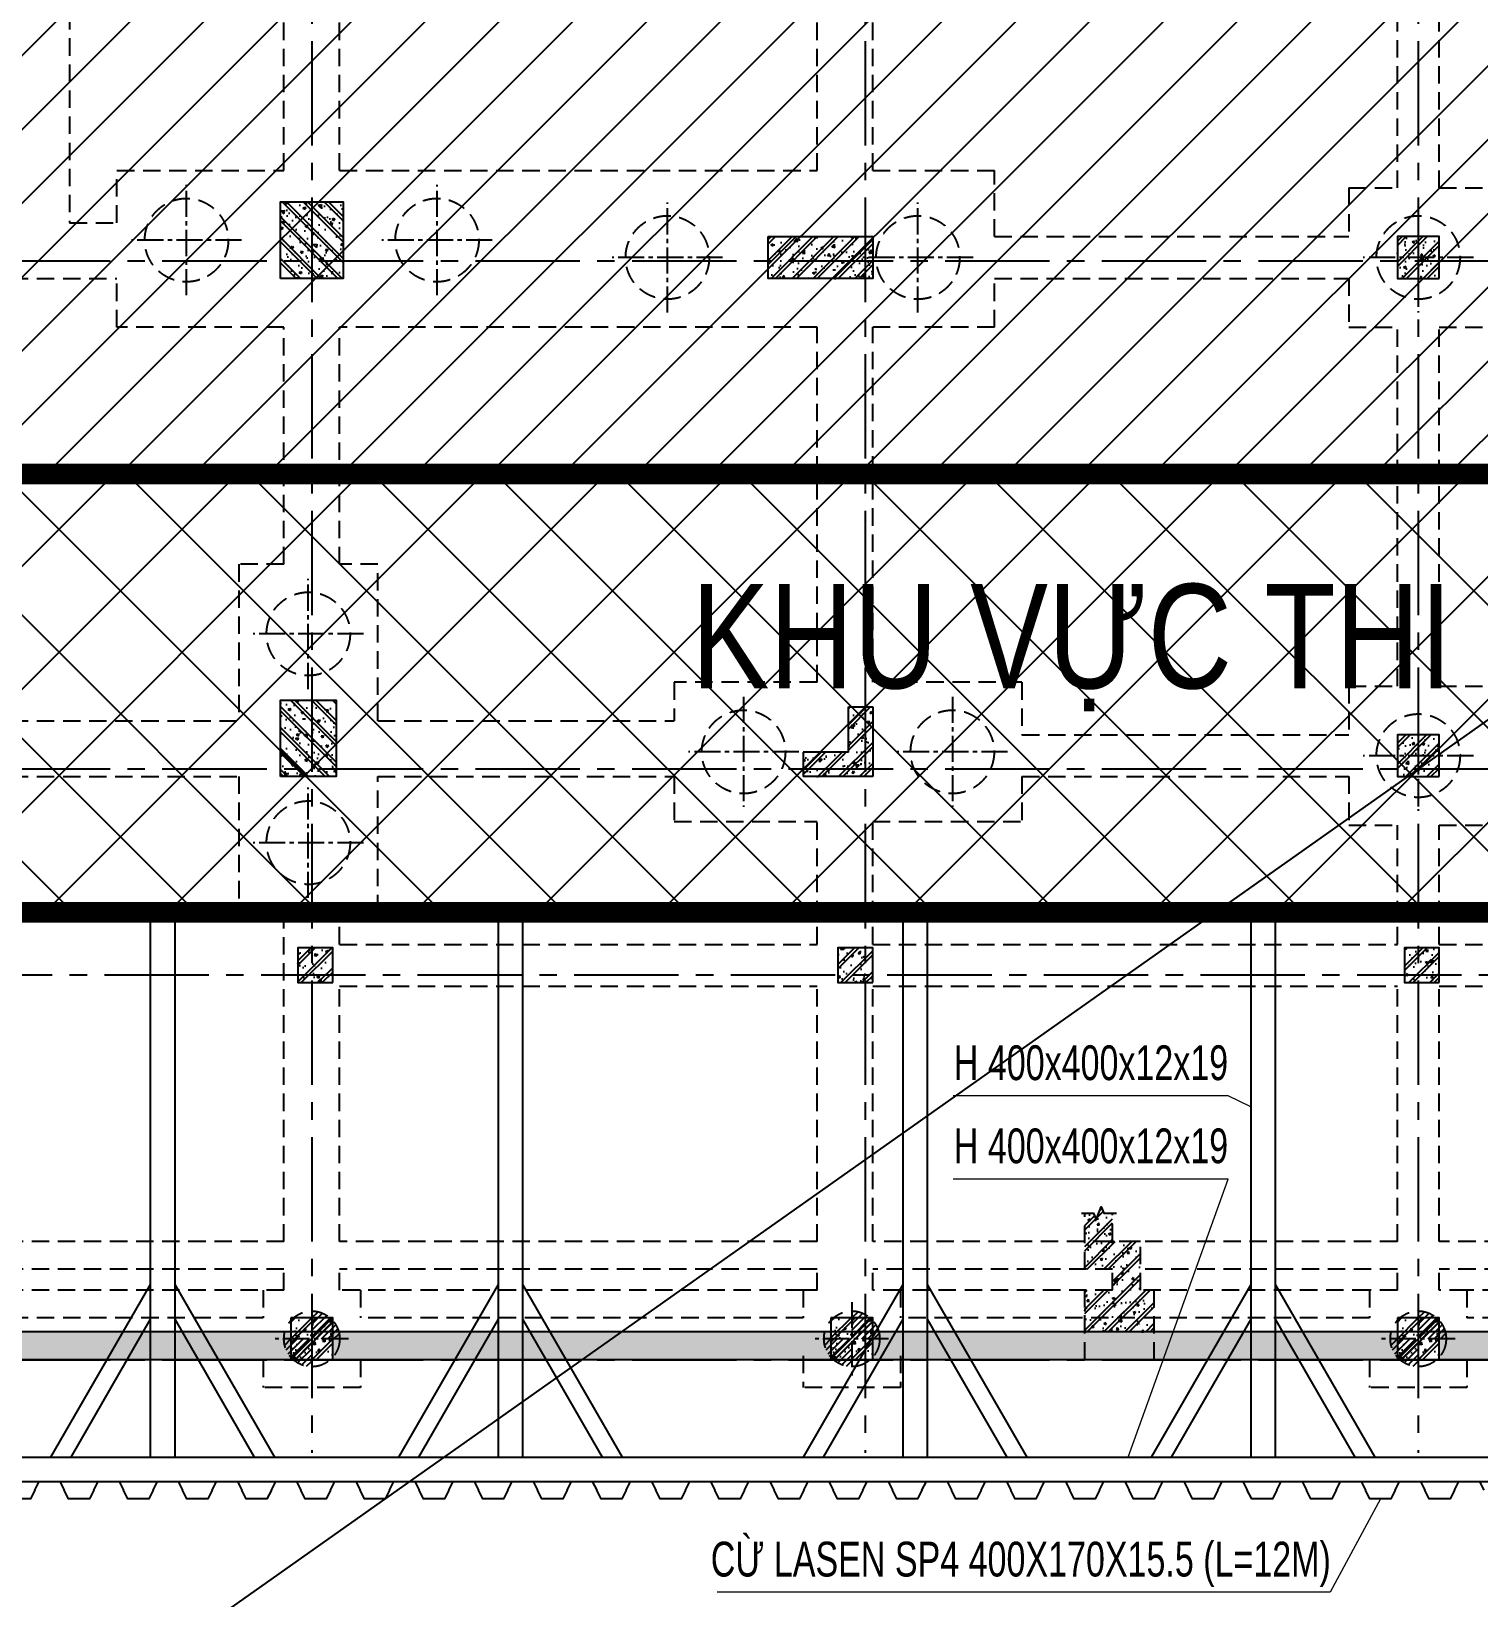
# Model space of a CAD drawing. Extents: x 71 to 3057337, y -14 to 345257.
# Drawn here: x 2949123 to 2969922, y 164077 to 186586 of the extents above; entities that cross this region are included whole.
import ezdxf
from ezdxf.enums import TextEntityAlignment as Align

# ---------------------------------------------------------------- set-up
doc = ezdxf.new("R2010")
doc.units = 0
doc.header["$LTSCALE"] = 1000
doc.header["$MEASUREMENT"] = 0
doc.linetypes.add('CENTER2', pattern=[1.125, 0.75, -0.125, 0.125, -0.125])
doc.linetypes.add('HIDDEN', pattern=[0.375, 0.25, -0.125])
for name, color, linetype in [('03BORDER', 3, 'CONTINUOUS'), ('CDC.01.AXIS', 160, 'CENTER2'), ('CDC.04.HIDDEN', 8, 'HIDDEN'), ('CDC.05.STEEL', 4, 'CONTINUOUS'), ('CDC.06.TEXT', 2, 'CONTINUOUS'), ('CDC.09.COLUMN', 4, 'CONTINUOUS'), ('CDC.10.HATCH', 9, 'CONTINUOUS'), ('CDC.14.STEELNUM', 2, 'CONTINUOUS'), ('CDC.16.BIGTEXT', 6, 'CONTINUOUS'), ('DIM', 1, 'CONTINUOUS')]:
    doc.layers.add(name, color=color, linetype=linetype)
doc.layers.add('KCS_CHI', color=1, linetype='CONTINUOUS', lineweight=15)
doc.layers.add('KCS_Plotter', color=11, linetype='CONTINUOUS', plot=False)
doc.styles.add('ARIAL', font='arial.ttf', dxfattribs={"width": 0.6})
pattern_1 = [(50, (-323337.27, 0), (358.63009, -31.376067), [37.5, -412.5]), (355, (-323337.27, 0), (-69.37567, 376.09607), [30, -330]), (100.4514, (-323307.4, -2.6), (289.25469, 344.71977), [31.870095, -350.571056]), (46.1842, (-323337.27, 100), (533.62052, -82.75951), [56.25, -618.75]), (96.6356, (-323292.8, 93.1), (467.33135, 487.05894), [47.80514, -525.8565]), (351.1842, (-323337.3, 100), (467.33097, 487.0593), [45, -495]), (21, (-323287.27, 75), (298.453526, -201.309445), [37.5, -412.5]), (326, (-323287.27, 75), (121.657666, 362.57502), [30, -330]), (71.4514, (-323262.4, 58.22), (420.111314, 161.26525), [31.870095, -350.571056]), (37.5, (-323337.27, 0), (6.079928, 166.446927), [0, -326, 0, -335, 0, -331.25]), (7.5, (-323337.27, 0), (131.534769, 197.205856), [0, -191, 0, -318.5, 0, -126.25]), (327.5, (-323448.77, 0), (266.911218, -11.277436), [0, -125, 0, -390, 0, -517.5]), (317.5, (-323498.77, 0), (291.593085, 50.05249), [0, -162.5, 0, -259, 0, -367.5]), (45, (-323337.27, 0), (-150.26019, 150.26019), []), (45, (-323337.27, 61.25), (-150.26019, 150.26019), [])]

# ---------------------------------------------------------------- blocks, each defined once
blk = doc.blocks.new('7.95M')
at = {"layer": 'CDC.10.HATCH'}
h = blk.add_hatch(dxfattribs=at)
h.set_pattern_fill('CHAU-01', color=256, scale=50, style=0, pattern_type=2)
h.set_pattern_definition([(310, (-323087.27, -183495.4), (358.63009, 31.376067), [37.5, -412.5]), (5, (-323087.27, -183495.4), (-69.37567, -376.09607), [30, -330]), (259.5486, (-323057.4, -183492.77), (289.25469, -344.71977), [31.870095, -350.571056]), (313.8158, (-323087.27, -183595.4), (533.62052, 82.75951), [56.25, -618.75]), (263.3644, (-323042.8, -183588.5), (467.33135, -487.05894), [47.80514, -525.8565]), (8.8158, (-323087.3, -183595.4), (467.33097, -487.0593), [45, -495]), (339, (-323037.27, -183570.4), (298.453526, 201.309445), [37.5, -412.5]), (34, (-323037.27, -183570.4), (121.657666, -362.57502), [30, -330]), (288.5486, (-323012.4, -183553.6), (420.111314, -161.26525), [31.870095, -350.571056]), (322.5, (-323087.27, -183495.39), (6.079928, -166.446927), [0, -326, 0, -335, 0, -331.25]), (352.5, (-323087.27, -183495.39), (131.534769, -197.205856), [0, -191, 0, -318.5, 0, -126.25]), (32.5, (-323198.77, -183495.39), (266.911218, 11.277436), [0, -125, 0, -390, 0, -517.5]), (42.5, (-323248.77, -183495.39), (291.593085, -50.05249), [0, -162.5, 0, -259, 0, -367.5]), (315, (-323087.27, -183495.39), (-150.26019, -150.26019), []), (315, (-323087.27, -183556.64), (-150.26019, -150.26019), [])])
h.paths.add_polyline_path([(1442342, -103598), (1441892, -103598), (1441892, -103348), (1442342, -103348)])
h.paths.add_polyline_path([(1442342, -103348), (1441892, -103348), (1441892, -102498), (1442342, -102498)])
h.paths.add_polyline_path([(1442792, -103348), (1442342, -103348), (1442342, -102498), (1442792, -102498)])
h.paths.add_polyline_path([(1442792, -103598), (1442342, -103598), (1442342, -103348), (1442792, -103348)])
h = blk.add_hatch(dxfattribs=at)
h.set_pattern_fill('CHAU-01', color=256, scale=50, style=0, pattern_type=2)
h.set_pattern_definition([(50, (-323387.27, 0), (358.63009, -31.376067), [37.5, -412.5]), (355, (-323387.27, 0), (-69.37567, 376.09607), [30, -330]), (100.4514, (-323357.4, -2.6), (289.25469, 344.71977), [31.870095, -350.571056]), (46.1842, (-323387.27, 100), (533.62052, -82.75951), [56.25, -618.75]), (96.6356, (-323342.8, 93.1), (467.33135, 487.05894), [47.80514, -525.8565]), (351.1842, (-323387.3, 100), (467.33097, 487.0593), [45, -495]), (21, (-323337.27, 75), (298.453526, -201.309445), [37.5, -412.5]), (326, (-323337.27, 75), (121.657666, 362.57502), [30, -330]), (71.4514, (-323312.4, 58.22), (420.111314, 161.26525), [31.870095, -350.571056]), (37.5, (-323387.27, 0), (6.079928, 166.446927), [0, -326, 0, -335, 0, -331.25]), (7.5, (-323387.27, 0), (131.534769, 197.205856), [0, -191, 0, -318.5, 0, -126.25]), (327.5, (-323498.77, 0), (266.911218, -11.277436), [0, -125, 0, -390, 0, -517.5]), (317.5, (-323548.77, 0), (291.593085, 50.05249), [0, -162.5, 0, -259, 0, -367.5]), (45, (-323387.27, 0), (-150.26019, 150.26019), []), (45, (-323387.27, 61.25), (-150.26019, 150.26019), [])])
h.paths.add_polyline_path([(1448902, -102998), (1450292, -102998), (1450292, -103348), (1448902, -103348)])
h.paths.add_polyline_path([(1448902, -103348), (1450292, -103348), (1450292, -103598), (1448902, -103598)])
h.paths.add_polyline_path([(1450292, -103348), (1450402, -103348), (1450402, -103598), (1450292, -103598)])
h.paths.add_polyline_path([(1450292, -102998), (1450402, -102998), (1450402, -103348), (1450292, -103348)])
h = blk.add_hatch(dxfattribs=at)
h.set_pattern_fill('CHAU-01', color=256, scale=50, style=0, pattern_type=2)
h.set_pattern_definition(pattern_1)
h.paths.add_polyline_path([(1458542, -102998), (1457942, -102998), (1457942, -103598), (1458542, -103598)])
h = blk.add_hatch(dxfattribs=at)
h.set_pattern_fill('CHAU-01', color=256, scale=50, style=0, pattern_type=2)
h.set_pattern_definition([(310, (-306687.3, -183495.4), (358.63009, 31.376067), [37.5, -412.5]), (5, (-306687.3, -183495.4), (-69.37567, -376.09607), [30, -330]), (259.5486, (-306657.43, -183492.77), (289.25469, -344.71977), [31.870095, -350.571056]), (313.8158, (-306687.3, -183595.4), (533.62052, 82.75951), [56.25, -618.75]), (263.3644, (-306642.85, -183588.5), (467.33135, -487.05894), [47.80514, -525.8565]), (8.8158, (-306687.3, -183595.4), (467.33097, -487.0593), [45, -495]), (339, (-306637.3, -183570.4), (298.453526, 201.309445), [37.5, -412.5]), (34, (-306637.3, -183570.4), (121.657666, -362.57502), [30, -330]), (288.5486, (-306612.44, -183553.6), (420.111314, -161.26525), [31.870095, -350.571056]), (322.5, (-306687.31, -183495.39), (6.079928, -166.446927), [0, -326, 0, -335, 0, -331.25]), (352.5, (-306687.31, -183495.39), (131.534769, -197.205856), [0, -191, 0, -318.5, 0, -126.25]), (32.5, (-306798.81, -183495.39), (266.911218, 11.277436), [0, -125, 0, -390, 0, -517.5]), (42.5, (-306848.81, -183495.39), (291.593085, -50.05249), [0, -162.5, 0, -259, 0, -367.5]), (315, (-306687.31, -183495.39), (-150.26019, -150.26019), []), (315, (-306687.31, -183556.64), (-150.26019, -150.26019), [])])
h.paths.add_polyline_path([(1442242, -110757), (1441892, -110757), (1441892, -110648), (1442242, -110648)])
h.paths.add_polyline_path([(1442242, -110648), (1441892, -110648), (1441892, -109657), (1442242, -109657)])
h.paths.add_polyline_path([(1442692, -110648), (1442242, -110648), (1442242, -109657), (1442692, -109657)])
h.paths.add_polyline_path([(1442692, -110757), (1442242, -110757), (1442242, -110648), (1442692, -110648)])
h = blk.add_hatch(dxfattribs=at)
h.set_pattern_fill('CHAU-01', color=256, scale=50, style=0, pattern_type=2)
h.set_pattern_definition([(230, (3190972.22, -183495.4), (-358.63009, 31.376067), [37.5, -412.5]), (175, (3190972.22, -183495.4), (69.37567, -376.09607), [30, -330]), (280.4514, (3190942.34, -183492.77), (-289.25469, -344.71977), [31.870095, -350.571056]), (226.1842, (3190972.22, -183595.4), (-533.62052, 82.75951), [56.25, -618.75]), (276.6356, (3190927.76, -183588.5), (-467.33135, -487.05894), [47.80514, -525.8565]), (171.1842, (3190972.2, -183595.4), (-467.33097, -487.0593), [45, -495]), (201, (3190922.22, -183570.4), (-298.453526, 201.309445), [37.5, -412.5]), (146, (3190922.22, -183570.4), (-121.657666, -362.57502), [30, -330]), (251.4514, (3190897.35, -183553.6), (-420.111314, -161.26525), [31.870095, -350.571056]), (217.5, (3190972.22, -183495.39), (-6.079928, -166.446927), [0, -326, 0, -335, 0, -331.25]), (187.5, (3190972.22, -183495.39), (-131.534769, -197.205856), [0, -191, 0, -318.5, 0, -126.25]), (147.5, (3191083.72, -183495.39), (-266.911218, 11.277436), [0, -125, 0, -390, 0, -517.5]), (137.5, (3191133.72, -183495.39), (-291.593085, -50.05249), [0, -162.5, 0, -259, 0, -367.5]), (225, (3190972.22, -183495.39), (150.26019, -150.26019), []), (225, (3190972.22, -183556.64), (150.26019, -150.26019), [])])
h.paths.add_polyline_path([(1450292, -110648), (1450402, -110648), (1450402, -109757), (1450292, -109757)])
h.paths.add_polyline_path([(1449402, -110648), (1450292, -110648), (1450292, -109757), (1450052, -109757), (1450052, -110407), (1449402, -110407)])
h.paths.add_polyline_path([(1449402, -110757), (1450292, -110757), (1450292, -110648), (1449402, -110648)])
h.paths.add_polyline_path([(1450292, -110757), (1450402, -110757), (1450402, -110648), (1450292, -110648)])
h = blk.add_hatch(dxfattribs=at)
h.set_pattern_fill('CHAU-01', color=256, scale=50, style=0, pattern_type=2)
h.set_pattern_definition(pattern_1)
h.paths.add_polyline_path([(1458542, -110157), (1457942, -110157), (1457942, -110757), (1458542, -110757)])
h = blk.add_hatch(dxfattribs=at)
h.set_pattern_fill('CHAU-01', color=256, scale=50, style=0, pattern_type=2)
h.set_pattern_definition([(50, (-323087.27, 0), (358.63009, -31.376067), [37.5, -412.5]), (355, (-323087.27, 0), (-69.37567, 376.09607), [30, -330]), (100.4514, (-323057.4, -2.6), (289.25469, 344.71977), [31.870095, -350.571056]), (46.1842, (-323087.27, 100), (533.62052, -82.75951), [56.25, -618.75]), (96.6356, (-323042.8, 93.1), (467.33135, 487.05894), [47.80514, -525.8565]), (351.1842, (-323087.3, 100), (467.33097, 487.0593), [45, -495]), (21, (-323037.27, 75), (298.453526, -201.309445), [37.5, -412.5]), (326, (-323037.27, 75), (121.657666, 362.57502), [30, -330]), (71.4514, (-323012.4, 58.22), (420.111314, 161.26525), [31.870095, -350.571056]), (37.5, (-323087.27, 0), (6.079928, 166.446927), [0, -326, 0, -335, 0, -331.25]), (7.5, (-323087.27, 0), (131.534769, 197.205856), [0, -191, 0, -318.5, 0, -126.25]), (327.5, (-323198.77, 0), (266.911218, -11.277436), [0, -125, 0, -390, 0, -517.5]), (317.5, (-323248.77, 0), (291.593085, 50.05249), [0, -162.5, 0, -259, 0, -367.5]), (45, (-323087.27, 0), (-150.26019, 150.26019), []), (45, (-323087.27, 61.25), (-150.26019, 150.26019), [])])
h.paths.add_polyline_path([(1442642, -113718), (1442642, -113218), (1442142, -113218), (1442142, -113718)])
h = blk.add_hatch(dxfattribs=at)
h.set_pattern_fill('CHAU-01', color=256, scale=50, style=0, pattern_type=2)
h.set_pattern_definition([(50, (-323387.27, 0), (358.63009, -31.376067), [37.5, -412.5]), (355, (-323387.27, 0), (-69.37567, 376.09607), [30, -330]), (100.4514, (-323357.4, -2.6), (289.25469, 344.71977), [31.870095, -350.571056]), (46.1842, (-323387.27, 100), (533.62052, -82.75951), [56.25, -618.75]), (96.6356, (-323342.8, 93.1), (467.33135, 487.05894), [47.80514, -525.8565]), (351.1842, (-323387.3, 100), (467.33097, 487.0593), [45, -495]), (21, (-323337.27, 75), (298.453526, -201.309445), [37.5, -412.5]), (326, (-323337.27, 75), (121.657666, 362.57502), [30, -330]), (71.4514, (-323312.4, 58.22), (420.111314, 161.26525), [31.870095, -350.571056]), (37.5, (-323387.27, 0), (6.079928, 166.446927), [0, -326, 0, -335, 0, -331.25]), (7.5, (-323387.27, 0), (131.534769, 197.205856), [0, -191, 0, -318.5, 0, -126.25]), (327.5, (-323498.77, 0), (266.911218, -11.277436), [0, -125, 0, -390, 0, -517.5]), (317.5, (-323548.77, 0), (291.593085, 50.05249), [0, -162.5, 0, -259, 0, -367.5]), (45, (-323387.27, 0), (-150.26019, 150.26019), []), (45, (-323387.27, 61.25), (-150.26019, 150.26019), [])])
h.paths.add_polyline_path([(1450402, -113718), (1450402, -113218), (1449902, -113218), (1449902, -113718)])
h = blk.add_hatch(dxfattribs=at)
h.set_pattern_fill('CHAU-01', color=256, scale=50, style=0, pattern_type=2)
h.set_pattern_definition([(50, (-323337.27, 0), (358.63009, -31.376067), [37.5, -412.5]), (355, (-323337.27, 0), (-69.37567, 376.09607), [30, -330]), (100.4514, (-323307.4, -2.6), (289.25469, 344.71977), [31.870095, -350.571056]), (46.1842, (-323337.27, 100), (533.62052, -82.75951), [56.25, -618.75]), (96.6356, (-323292.8, 93.1), (467.33135, 487.05894), [47.80514, -525.8565]), (351.1842, (-323337.3, 100), (467.33097, 487.0593), [45, -495]), (21, (-323287.27, 75), (298.453526, -201.309445), [37.5, -412.5]), (326, (-323287.27, 75), (121.657666, 362.57502), [30, -330]), (71.4514, (-323262.4, 58.22), (420.111314, 161.26525), [31.870095, -350.571056]), (37.5, (-323337.27, 0), (6.079928, 166.446927), [0, -326, 0, -335, 0, -331.25]), (7.5, (-323337.27, 0), (131.534769, 197.205856), [0, -191, 0, -318.5, 0, -126.25]), (327.5, (-323448.77, 0), (266.911218, -11.277436), [0, -125, 0, -390, 0, -517.5]), (317.5, (-323498.77, 0), (291.593085, 50.05249), [0, -162.5, 0, -259, 0, -367.5]), (45, (-323337.27, 0), (-150.26019, 150.26019), []), (45, (-323337.27, 61.25), (-150.26019, 150.26019), [])])
h.paths.add_polyline_path([(1458542, -113718), (1458542, -113218), (1458042, -113218), (1458042, -113718)])
h = blk.add_hatch(dxfattribs=at)
h.set_pattern_fill('CHAU-01', color=256, scale=50, style=0, pattern_type=2)
h.set_pattern_definition([(50, (-323387.27, -2490), (358.63009, -31.376067), [37.5, -412.5]), (355, (-323387.27, -2490), (-69.37567, 376.09607), [30, -330]), (100.4514, (-323357.4, -2492.6), (289.25469, 344.71977), [31.870095, -350.571056]), (46.1842, (-323387.27, -2390), (533.62052, -82.75951), [56.25, -618.75]), (96.6356, (-323342.8, -2396.9), (467.33135, 487.05894), [47.80514, -525.8565]), (351.1842, (-323387.3, -2390), (467.33097, 487.0593), [45, -495]), (21, (-323337.27, -2415), (298.453526, -201.309445), [37.5, -412.5]), (326, (-323337.27, -2415), (121.657666, 362.57502), [30, -330]), (71.4514, (-323312.4, -2431.78), (420.111314, 161.26525), [31.870095, -350.571056]), (37.5, (-323387.27, -2490), (6.079928, 166.446927), [0, -326, 0, -335, 0, -331.25]), (7.5, (-323387.27, -2490), (131.534769, 197.205856), [0, -191, 0, -318.5, 0, -126.25]), (327.5, (-323498.77, -2490), (266.911218, -11.277436), [0, -125, 0, -390, 0, -517.5]), (317.5, (-323548.77, -2490), (291.593085, 50.05249), [0, -162.5, 0, -259, 0, -367.5]), (45, (-323387.27, -2490), (-150.26019, 150.26019), []), (45, (-323387.27, -2428.75), (-150.26019, 150.26019), [])])
h.paths.add_polyline_path([(1454249, -118136), (1454449, -118136), (1454449, -118737), (1453449, -118737), (1453449, -118136), (1453849, -118136), (1453849, -117836), (1453449, -117836), (1453449, -117033), (1453574, -117033), (1453615, -117127), (1453683, -116939), (1453724, -117033), (1453849, -117033), (1453849, -117436), (1454249, -117436)])
h = blk.add_hatch(dxfattribs=at)
h.set_pattern_fill('ANSI31', color=256, scale=500, style=0)
h.set_pattern_definition([(45, (-334321.2, -37453.253), (-44.1941738, 44.1941738), [])])
h.paths.add_polyline_path([(1442342, -118438), (1442342, -118838), (1442742, -118838, 0.414214)])
h.paths.add_polyline_path([(1442342, -118838), (1441942, -118838, 0.414214), (1442342, -119238)])
h = blk.add_hatch(dxfattribs=at)
h.set_pattern_fill('CHAU-01', color=256, scale=50, angle=270, style=0, pattern_type=2)
h.set_pattern_definition([(220, (3191398.77, -425858.57), (31.376067, -358.63009), [37.5, -412.5]), (275, (3191398.77, -425858.57), (-376.09607, 69.37567), [30, -330]), (169.5486, (3191401.4, -425888.45), (-344.71977, -289.25469), [31.870095, -350.571056]), (223.8158, (3191298.77, -425858.57), (82.75951, -533.62052), [56.25, -618.75]), (173.3644, (3191305.67, -425903.03), (-487.05894, -467.33135), [47.80514, -525.8565]), (278.8158, (3191298.77, -425858.57), (-487.0593, -467.33097), [45, -495]), (249, (3191323.77, -425908.57), (201.309445, -298.453526), [37.5, -412.5]), (304, (3191323.77, -425908.57), (-362.57502, -121.657666), [30, -330]), (198.5486, (3191340.55, -425933.44), (-161.26525, -420.111314), [31.870095, -350.571056]), (232.5, (3191398.77, -425858.57), (-166.446927, -6.079928), [0, -326, 0, -335, 0, -331.25]), (262.5, (3191398.77, -425858.57), (-197.205856, -131.534769), [0, -191, 0, -318.5, 0, -126.25]), (302.5, (3191398.77, -425747.07), (11.277436, -266.911218), [0, -125, 0, -390, 0, -517.5]), (312.5, (3191398.77, -425697.07), (-50.05249, -291.593085), [0, -162.5, 0, -259, 0, -367.5]), (225, (3191398.77, -425858.57), (-150.26019, 150.26019), []), (225, (3191337.52, -425858.57), (-150.26019, 150.26019), [])])
h.paths.add_polyline_path([(1442042, -119137), (1442642, -119137), (1442642, -118537), (1442042, -118537)])
h = blk.add_hatch(dxfattribs=at)
h.set_pattern_fill('ANSI31', color=256, scale=500, style=0)
h.set_pattern_definition([(45, (-326561.25, -37452.91), (-44.1941738, 44.1941738), [])])
h.paths.add_polyline_path([(1450102, -118437), (1450102, -118837), (1450502, -118837, 0.414214)])
h.paths.add_polyline_path([(1450102, -118837), (1449702, -118837, 0.414214), (1450102, -119237)])
h = blk.add_hatch(dxfattribs=at)
h.set_pattern_fill('CHAU-01', color=256, scale=50, angle=270, style=0, pattern_type=2)
h.set_pattern_definition([(220, (3199158.75, -425846.47), (31.376067, -358.63009), [37.5, -412.5]), (275, (3199158.75, -425846.47), (-376.09607, 69.37567), [30, -330]), (169.5486, (3199161.36, -425876.35), (-344.71977, -289.25469), [31.870095, -350.571056]), (223.8158, (3199058.75, -425846.47), (82.75951, -533.62052), [56.25, -618.75]), (173.3644, (3199065.65, -425890.94), (-487.05894, -467.33135), [47.80514, -525.8565]), (278.8158, (3199058.75, -425846.47), (-487.0593, -467.33097), [45, -495]), (249, (3199083.75, -425896.47), (201.309445, -298.453526), [37.5, -412.5]), (304, (3199083.75, -425896.47), (-362.57502, -121.657666), [30, -330]), (198.5486, (3199100.52, -425921.34), (-161.26525, -420.111314), [31.870095, -350.571056]), (232.5, (3199158.75, -425846.47), (-166.446927, -6.079928), [0, -326, 0, -335, 0, -331.25]), (262.5, (3199158.75, -425846.47), (-197.205856, -131.534769), [0, -191, 0, -318.5, 0, -126.25]), (302.5, (3199158.75, -425734.97), (11.277436, -266.911218), [0, -125, 0, -390, 0, -517.5]), (312.5, (3199158.75, -425684.97), (-50.05249, -291.593085), [0, -162.5, 0, -259, 0, -367.5]), (225, (3199158.75, -425846.47), (-150.26019, 150.26019), []), (225, (3199097.5, -425846.47), (-150.26019, 150.26019), [])])
h.paths.add_polyline_path([(1449802, -119125), (1450402, -119125), (1450402, -118525), (1449802, -118525)])
h = blk.add_hatch(dxfattribs=at)
h.set_pattern_fill('ANSI31', color=256, scale=500, style=0)
h.set_pattern_definition([(45, (-318421.216, -37452.99), (-44.1941738, 44.1941738), [])])
h.paths.add_polyline_path([(1458242, -118437), (1458242, -118837), (1458642, -118837, 0.414214)])
h.paths.add_polyline_path([(1458242, -118837), (1457842, -118837, 0.414214), (1458242, -119237)])
h = blk.add_hatch(dxfattribs=at)
h.set_pattern_fill('CHAU-01', color=256, scale=50, angle=270, style=0, pattern_type=2)
h.set_pattern_definition([(220, (3207298.75, -425858.57), (31.376067, -358.63009), [37.5, -412.5]), (275, (3207298.75, -425858.57), (-376.09607, 69.37567), [30, -330]), (169.5486, (3207301.37, -425888.45), (-344.71977, -289.25469), [31.870095, -350.571056]), (223.8158, (3207198.75, -425858.57), (82.75951, -533.62052), [56.25, -618.75]), (173.3644, (3207205.65, -425903.03), (-487.05894, -467.33135), [47.80514, -525.8565]), (278.8158, (3207198.75, -425858.57), (-487.0593, -467.33097), [45, -495]), (249, (3207223.75, -425908.57), (201.309445, -298.453526), [37.5, -412.5]), (304, (3207223.75, -425908.57), (-362.57502, -121.657666), [30, -330]), (198.5486, (3207240.53, -425933.44), (-161.26525, -420.111314), [31.870095, -350.571056]), (232.5, (3207298.75, -425858.57), (-166.446927, -6.079928), [0, -326, 0, -335, 0, -331.25]), (262.5, (3207298.75, -425858.57), (-197.205856, -131.534769), [0, -191, 0, -318.5, 0, -126.25]), (302.5, (3207298.75, -425747.07), (11.277436, -266.911218), [0, -125, 0, -390, 0, -517.5]), (312.5, (3207298.75, -425697.07), (-50.05249, -291.593085), [0, -162.5, 0, -259, 0, -367.5]), (225, (3207298.75, -425858.57), (-150.26019, 150.26019), []), (225, (3207237.5, -425858.57), (-150.26019, 150.26019), [])])
h.paths.add_polyline_path([(1457942, -119137), (1458542, -119137), (1458542, -118537), (1457942, -118537)])
h = blk.add_hatch(dxfattribs=at)
h.set_pattern_fill('CHAU-01', color=256, scale=80, style=0, pattern_type=2)
h.set_pattern_definition([(50, (-322187.27, -2490), (573.80815, -50.20171), [60, -660]), (355, (-322187.3, -2490), (-111.00107, 601.7537), [48, -528]), (100.4514, (-322139.46, -2494.2), (462.8075, 551.55163), [50.99215, -560.91369]), (46.1842, (-322187.3, -2330), (853.79284, -132.4152), [90, -990]), (96.6356, (-322116.1, -2341), (747.73016, 779.2943), [76.48823, -841.3704]), (351.1842, (-322187.3, -2330), (747.72956, 779.2949), [72, -792]), (21, (-322107.27, -2370), (477.52564, -322.09511), [60, -660]), (326, (-322107.3, -2370), (194.65227, 580.12004), [48, -528]), (71.4514, (-322067.5, -2396.84), (672.1781, 258.0244), [50.99215, -560.91369]), (37.5, (-322187.27, -2490), (9.727884, 266.315083), [0, -521.6, 0, -536, 0, -530]), (7.5, (-322187.27, -2490), (210.45563, 315.52937), [0, -305.6, 0, -509.6, 0, -202]), (327.5, (-322365.67, -2490), (427.05795, -18.043897), [0, -200, 0, -624, 0, -828]), (317.5, (-322445.67, -2490), (466.548935, 80.083986), [0, -260, 0, -414.4, 0, -588]), (45, (-322187.27, -2490), (-240.416306, 240.416306), []), (45, (-322187.27, -2392), (-240.416306, 240.416306), [])])
h.paths.add_polyline_path([(1418382, -118737), (1412962, -118737), (1412962, -119137), (1418382, -119137)])
h.paths.add_polyline_path([(1426192, -118737), (1418982, -118737), (1418982, -119137), (1426192, -119137)])
h.paths.add_polyline_path([(1434092, -118737), (1426792, -118737), (1426792, -119137), (1434092, -119137)])
h.paths.add_polyline_path([(1442042, -118737), (1434692, -118737), (1434692, -119137), (1442042, -119137)])
h.paths.add_polyline_path([(1449802, -118737), (1442642, -118737), (1442642, -119137), (1449802, -119137)])
h.paths.add_polyline_path([(1457942, -118737), (1450402, -118737), (1450402, -119137), (1457942, -119137)])
h.paths.add_polyline_path([(1468218, -118737), (1458542, -118737), (1458542, -119137), (1468218, -119137)])
h.paths.add_polyline_path([(1476583, -118737), (1469267, -118737), (1469267, -119137), (1476583, -119137)])
h.paths.add_polyline_path([(1484343, -118737), (1477183, -118737), (1477183, -119137), (1484343, -119137)])
h.paths.add_polyline_path([(1492293, -118738), (1484943, -118737), (1484943, -119137), (1492293, -119138)])
h.paths.add_polyline_path([(1500193, -118738), (1492893, -118738), (1492893, -119138), (1500193, -119138)])
h.paths.add_polyline_path([(1508003, -118738), (1500793, -118738), (1500793, -119138), (1508003, -119138)])
h.paths.add_polyline_path([(1515694, -118738), (1508603, -118738), (1508603, -119138), (1515694, -119138)])
at = {"layer": 'CDC.01.AXIS', "ltscale": 2}
for p, q in [((1442342, -61938), (1442342, -120474)), ((1450292, -61938), (1450292, -120474)), ((1458242, -61938), (1458242, -120474)), ((1410944, -103348), (1517957, -103348)), ((1410944, -110648), (1517957, -110648)), ((1412362, -113608), (1517957, -113608)), ((1410944, -119138), (1517957, -119138))]:
    blk.add_line(p, q, dxfattribs=at)
at = {"layer": 'CDC.01.AXIS', "ltscale": 0.5}
for p, q in [((1440542, -103840), (1440542, -102256)), ((1444142, -103840), (1444142, -102256)), ((1447452, -104090), (1447452, -102506)), ((1451052, -104090), (1451052, -102506)), ((1458242, -102506), (1458242, -104090)), ((1441334, -103048), (1439750, -103048)), ((1444934, -103048), (1443350, -103048)), ((1448244, -103298), (1446660, -103298)), ((1451844, -103298), (1450260, -103298)), ((1459034, -103298), (1457450, -103298)), ((1442292, -109499), (1442292, -107915)), ((1443084, -108707), (1441500, -108707)), ((1448547, -109610), (1448547, -111194)), ((1451547, -109610), (1451547, -111194)), ((1458242, -109665), (1458242, -111249)), ((1449339, -110402), (1447755, -110402)), ((1452339, -110402), (1450755, -110402)), ((1459034, -110457), (1457450, -110457)), ((1442292, -112499), (1442292, -110915)), ((1443084, -111707), (1441500, -111707)), ((1442342, -118310), (1442342, -119366)), ((1450102, -118309), (1450102, -119365)), ((1458242, -118309), (1458242, -119365)), ((1442870, -118838), (1441814, -118838)), ((1450630, -118837), (1449574, -118837)), ((1458770, -118837), (1457714, -118837))]:
    blk.add_line(p, q, dxfattribs=at)
at = {"layer": 'CDC.04.HIDDEN'}
for p, q in [((1441942, -102048), (1441942, -96548)), ((1442742, -102048), (1442742, -96548)), ((1449602, -102048), (1449602, -97048)), ((1450402, -102048), (1450402, -97048)), ((1457942, -102298), (1457942, -97048)), ((1458542, -102298), (1458542, -97048)), ((1438862, -98648), (1438862, -102798)), ((1439542, -102798), (1439542, -102048)), ((1439542, -102048), (1441942, -102048)), ((1442742, -102048), (1449602, -102048)), ((1450402, -102048), (1452152, -102048)), ((1452152, -102998), (1452152, -102048)), ((1457242, -102298), (1457942, -102298)), ((1457242, -102298), (1457242, -102998)), ((1458542, -102298), (1459242, -102298)), ((1438862, -102798), (1439542, -102798)), ((1452152, -102998), (1457242, -102998)), ((1435392, -103598), (1439542, -103598)), ((1439542, -104298), (1439542, -103598)), ((1452152, -103598), (1457242, -103598)), ((1452152, -104298), (1452152, -103598)), ((1457242, -103598), (1457242, -104298)), ((1441942, -104298), (1439542, -104298)), ((1441942, -107707), (1441942, -104298)), ((1442742, -107707), (1442742, -104298)), ((1449602, -104298), (1442742, -104298)), ((1449602, -109402), (1449602, -104298)), ((1450402, -109402), (1450402, -104298)), ((1452152, -104298), (1450402, -104298)), ((1457242, -104298), (1457942, -104298)), ((1457942, -109457), (1457942, -104298)), ((1458542, -109457), (1458542, -104298)), ((1458542, -104298), (1459242, -104298)), ((1441292, -107707), (1441292, -109957)), ((1441942, -107707), (1441292, -107707)), ((1443292, -107707), (1442742, -107707)), ((1443292, -109957), (1443292, -107707)), ((1449602, -109402), (1447547, -109402)), ((1447547, -109402), (1447547, -109957)), ((1452547, -109402), (1450402, -109402)), ((1452547, -109402), (1452547, -110157)), ((1457242, -109457), (1457942, -109457)), ((1457242, -109457), (1457242, -110157)), ((1458542, -109457), (1459242, -109457)), ((1435392, -109957), (1441292, -109957)), ((1443292, -109957), (1447547, -109957)), ((1452547, -110157), (1457242, -110157)), ((1435392, -110757), (1441292, -110757)), ((1441292, -110757), (1441292, -112707)), ((1443292, -110757), (1447547, -110757)), ((1443292, -112707), (1443292, -110757)), ((1447547, -110757), (1447547, -111402)), ((1452547, -110757), (1457242, -110757)), ((1452547, -110757), (1452547, -111402)), ((1457242, -110757), (1457242, -111457)), ((1447547, -111402), (1449602, -111402)), ((1449602, -113168), (1449602, -111402)), ((1450402, -113168), (1450402, -111402)), ((1450402, -111402), (1452547, -111402)), ((1457242, -111457), (1457942, -111457)), ((1457942, -113168), (1457942, -111457)), ((1458542, -113168), (1458542, -111457)), ((1458542, -111457), (1459242, -111457)), ((1441942, -112707), (1441292, -112707)), ((1441942, -117438), (1441942, -112707)), ((1442742, -113168), (1442742, -112707)), ((1443292, -112707), (1442742, -112707)), ((1442742, -113168), (1449602, -113168)), ((1450402, -113168), (1457942, -113168)), ((1458542, -113168), (1468442, -113168)), ((1442742, -117438), (1442742, -113768)), ((1442742, -113768), (1449602, -113768)), ((1449602, -117438), (1449602, -113768)), ((1450402, -117438), (1450402, -113768)), ((1450402, -113768), (1457942, -113768)), ((1457942, -117438), (1457942, -113768)), ((1458542, -117438), (1458542, -113768)), ((1458542, -113768), (1468442, -113768)), ((1453449, -117836), (1453449, -117029)), ((1453849, -117436), (1453849, -117029)), ((1441942, -117438), (1436692, -117438)), ((1449602, -117438), (1442742, -117438)), ((1457942, -117438), (1450402, -117438)), ((1454249, -117436), (1453849, -117436)), ((1454249, -118138), (1454249, -117436)), ((1468442, -117438), (1458542, -117438)), ((1441942, -117838), (1434792, -117838)), ((1441942, -118138), (1441942, -117838)), ((1442742, -118138), (1442742, -117838)), ((1449602, -117838), (1442742, -117838)), ((1449602, -118137), (1449602, -117838)), ((1450402, -118137), (1450402, -117838)), ((1453849, -117838), (1450402, -117838)), ((1453849, -118138), (1453849, -117836)), ((1457942, -117838), (1454249, -117838)), ((1457942, -118137), (1457942, -117838)), ((1458542, -118137), (1458542, -117838)), ((1468442, -117838), (1458542, -117838)), ((1441942, -118138), (1435092, -118138)), ((1441942, -118138), (1441642, -118138)), ((1441642, -118138), (1441642, -118537)), ((1443042, -118138), (1442742, -118138)), ((1449402, -118138), (1442742, -118138)), ((1443042, -118138), (1443042, -118537)), ((1449602, -118137), (1449402, -118137)), ((1449402, -118137), (1449402, -118537)), ((1450802, -118137), (1450402, -118137)), ((1450802, -118137), (1450802, -118537)), ((1453849, -118138), (1450802, -118138)), ((1453449, -119137), (1453449, -118136)), ((1457542, -118138), (1454249, -118138)), ((1454449, -119137), (1454449, -118136)), ((1457942, -118137), (1457542, -118137)), ((1457542, -118137), (1457542, -118537)), ((1458942, -118137), (1458542, -118137)), ((1458942, -118137), (1458942, -118537)), ((1468042, -118138), (1458942, -118138)), ((1441642, -118537), (1435091, -118537)), ((1449402, -118537), (1443041, -118537)), ((1457542, -118537), (1450802, -118537)), ((1468042, -118537), (1458942, -118537)), ((1441642, -119137), (1441642, -119538)), ((1443042, -119137), (1443042, -119538)), ((1449402, -119081), (1449402, -119537)), ((1450802, -119081), (1450802, -119537)), ((1457542, -119137), (1457542, -119537)), ((1458942, -119137), (1458942, -119537)), ((1443042, -119538), (1441642, -119538)), ((1450802, -119537), (1449402, -119537)), ((1458942, -119537), (1457542, -119537))]:
    blk.add_line(p, q, dxfattribs=at)
for centre, radius in [((1440542, -103048), 600), ((1444142, -103048), 600), ((1447452, -103298), 600), ((1451052, -103298), 600), ((1458242, -103298), 600), ((1442292, -108707), 600), ((1448547, -110402), 600), ((1451547, -110402), 600), ((1458242, -110457), 600), ((1442292, -111707), 600), ((1442342, -118838), 400), ((1450102, -118837), 400), ((1458242, -118837), 400)]:
    blk.add_circle(centre, radius, dxfattribs=at)
at = {"layer": 'CDC.09.COLUMN', "ltscale": 2000}
for p, q in [((1450052, -110407), (1450052, -109757)), ((1450052, -109757), (1450402, -109757)), ((1450402, -109757), (1450402, -110757)), ((1449402, -110407), (1449402, -110757)), ((1450052, -110407), (1449402, -110407)), ((1450402, -110757), (1449402, -110757))]:
    blk.add_line(p, q, dxfattribs=at)
at = {"layer": 'CDC.09.COLUMN'}
for p, q in [((1515694, -118738), (1412962, -118737)), ((1516294, -119138), (1412362, -119137))]:
    blk.add_line(p, q, dxfattribs=at)
at = {"layer": 'CDC.09.COLUMN', "ltscale": 2000}
for points in [[(1441892, -103598), (1441892, -102498), (1442792, -102498), (1442792, -103598)], [(1448902, -102998), (1450402, -102998), (1450402, -103598), (1448902, -103598)], [(1458542, -103598), (1458542, -102998), (1457942, -102998), (1457942, -103598)], [(1441892, -110757), (1441892, -109657), (1442692, -109657), (1442692, -110757)], [(1458542, -110757), (1458542, -110157), (1457942, -110157), (1457942, -110757)], [(1442642, -113718), (1442642, -113218), (1442142, -113218), (1442142, -113718)], [(1450402, -113718), (1450402, -113218), (1449902, -113218), (1449902, -113718)], [(1458542, -113718), (1458542, -113218), (1458042, -113218), (1458042, -113718)], [(1442042, -118537), (1442042, -119137), (1442642, -119137), (1442642, -118537)], [(1449802, -118537), (1449802, -119137), (1450402, -119137), (1450402, -118537)], [(1457942, -118537), (1457942, -119137), (1458542, -119137), (1458542, -118537)]]:
    blk.add_lwpolyline(points, close=True, dxfattribs=at)
at = {"layer": 'DIM'}
blk.add_lwpolyline([(1453403, -117033), (1453574, -117033), (1453615, -117127), (1453683, -116939), (1453724, -117033), (1453904, -117033)], dxfattribs=at)

msp = doc.modelspace()

# ---------------------------------------------------------------- hatches: boundary and pattern name
at = {"layer": 'CDC.10.HATCH'}
h = msp.add_hatch(dxfattribs=at)
h.set_pattern_fill('ANSI37', color=256, scale=10000, style=0)
h.paths.add_polyline_path([(3021754.1, 215846), (2926854.2, 215846), (2926854.2, 173926.5), (3021754.1, 173926.5)])
h.paths.add_polyline_path([(3014304.1, 209270.9), (3014304.1, 180225.7), (2934235.7, 180225.7), (2934235.7, 209270.9)], flags=16)
h.paths.add_polyline_path([(2958056.3, 176259.2), (2989134.8, 176259.2), (2989134.8, 179575.9), (2958056.3, 179575.9)], flags=24)
h.paths.add_polyline_path([(2958056.3, 209627.9), (2989134.8, 209627.9), (2989134.8, 212944.6), (2958056.3, 212944.6)], flags=24)
h.paths.add_polyline_path([(2950948.3, 200176.7), (2953299.4, 200176.7), (2953299.4, 203126.5), (2950948.3, 203126.5)], flags=8)
h.paths.add_polyline_path([(2927467.8, 194828.5), (2931664.8, 194828.5), (2931664.8, 195594.4), (2927467.8, 195594.4)], flags=24)
h.paths.add_polyline_path([(2927467.8, 195833.8), (2931664.8, 195833.8), (2931664.8, 196599.7), (2927467.8, 196599.7)], flags=24)
h.paths.add_polyline_path([(2958056.3, 193387.1), (2989134.8, 193387.1), (2989134.8, 196703.8), (2958056.3, 196703.8)], flags=8)
h = msp.add_hatch(dxfattribs=at)
h.set_pattern_fill('ANSI31', color=256, scale=6000, style=0)
h.set_pattern_definition([(45, (6046.44, 9496.5), (-530.33009, 530.33009), [])])
h.paths.add_polyline_path([(3014304.1, 209270.9), (2934235.7, 209270.9), (2934235.7, 180225.7), (3014304.1, 180225.7)])
h.paths.add_polyline_path([(2958056.3, 193387.1), (2989134.8, 193387.1), (2989134.8, 196703.8), (2958056.3, 196703.8)], flags=24)

# ---------------------------------------------------------------- linework, layer by layer
at = {"layer": 'CDC.05.STEEL', "color": 4}
for p, q in [((2950833.2, 173926.5), (2950833.2, 166096.3)), ((2951183.2, 173926.5), (2951183.2, 166096.3)), ((2955833.2, 173926.5), (2955833.2, 166096.3)), ((2956183.2, 173926.5), (2956183.2, 166096.3)), ((2961646.7, 173926.5), (2961646.7, 166096.3)), ((2961996.7, 173926.5), (2961996.7, 166096.3)), ((2966646.7, 173926.5), (2966646.7, 166096.3)), ((2966996.7, 173926.5), (2966996.7, 166096.3)), ((2950833.2, 168579.3), (2949400.4, 166096.3)), ((2951183.2, 168579.3), (2952616, 166096.3)), ((2955833.2, 168579.3), (2954400.4, 166096.3)), ((2956183.2, 168579.3), (2957616, 166096.3)), ((2961646.7, 168579.3), (2960213.9, 166096.3)), ((2961996.7, 168579.3), (2963429.5, 166096.3)), ((2966646.7, 168579.3), (2965213.9, 166096.3)), ((2966996.7, 168579.3), (2968429.5, 166096.3)), ((2950833.2, 168079.1), (2949689.1, 166096.3)), ((2951183.2, 168079.1), (2952327.4, 166096.3)), ((2955833.2, 168079.1), (2954689.1, 166096.3)), ((2956183.2, 168079.1), (2957327.4, 166096.3)), ((2961646.7, 168079.1), (2960502.5, 166096.3)), ((2961996.7, 168079.1), (2963140.9, 166096.3)), ((2966646.7, 168079.1), (2965502.5, 166096.3)), ((2966996.7, 168079.1), (2968140.9, 166096.3))]:
    msp.add_line(p, q, dxfattribs=at)
at = {"layer": 'CDC.05.STEEL', "linetype": 'Continuous'}
for p, q in [((2921772.5, 166096.3), (3028504.3, 166096.3)), ((2921422.5, 165746.3), (3028854.3, 165746.3))]:
    msp.add_line(p, q, dxfattribs=at)
at = {"layer": 'CDC.05.STEEL', "color": 4, "ltscale": 1000}
for points in [[(2949172.2, 165621.3), (2949234.7, 165746.3), (2949234.7, 165746.3), (2949534.7, 165746.3), (2949534.7, 165746.3), (2949597.2, 165621.3)], [(2949172.2, 165621.3), (2949234.7, 165746.3), (2949234.7, 165746.3), (2949534.7, 165746.3), (2949534.7, 165746.3), (2949597.2, 165621.3)], [(2949353.6, 165746.3), (2949534.7, 165746.3), (2949534.7, 165746.3), (2949597.2, 165621.3)], [(2950022.2, 165621.3), (2950084.7, 165746.3), (2950084.7, 165746.3), (2950384.7, 165746.3), (2950384.7, 165746.3), (2950447.2, 165621.3)], [(2950022.2, 165621.3), (2950084.7, 165746.3), (2950084.7, 165746.3), (2950384.7, 165746.3), (2950384.7, 165746.3), (2950447.2, 165621.3)], [(2950872.2, 165621.3), (2950934.7, 165746.3), (2950934.7, 165746.3), (2951234.7, 165746.3), (2951234.7, 165746.3), (2951297.2, 165621.3)], [(2951722.2, 165621.3), (2951784.7, 165746.3), (2951784.7, 165746.3), (2952084.7, 165746.3), (2952084.7, 165746.3), (2952147.2, 165621.3)], [(2952572.2, 165621.3), (2952634.7, 165746.3), (2952634.7, 165746.3), (2952934.7, 165746.3), (2952934.7, 165746.3), (2952997.2, 165621.3)], [(2953422.2, 165621.3), (2953484.7, 165746.3), (2953484.7, 165746.3), (2953784.7, 165746.3), (2953784.7, 165746.3), (2953847.2, 165621.3)], [(2954272.2, 165621.3), (2954334.7, 165746.3), (2954334.7, 165746.3), (2954634.7, 165746.3), (2954634.7, 165746.3), (2954697.2, 165621.3)], [(2955122.2, 165621.3), (2955184.7, 165746.3), (2955184.7, 165746.3), (2955484.7, 165746.3), (2955484.7, 165746.3), (2955547.2, 165621.3)], [(2955122.2, 165621.3), (2955184.7, 165746.3), (2955184.7, 165746.3), (2955484.7, 165746.3), (2955484.7, 165746.3), (2955547.2, 165621.3)], [(2955303.6, 165746.3), (2955484.7, 165746.3), (2955484.7, 165746.3), (2955547.2, 165621.3)], [(2955303.6, 165746.3), (2955484.7, 165746.3), (2955484.7, 165746.3), (2955547.2, 165621.3)], [(2955972.2, 165621.3), (2956034.7, 165746.3), (2956034.7, 165746.3), (2956334.7, 165746.3), (2956334.7, 165746.3), (2956397.2, 165621.3)], [(2956822.2, 165621.3), (2956884.7, 165746.3), (2956884.7, 165746.3), (2957184.7, 165746.3), (2957184.7, 165746.3), (2957247.2, 165621.3)], [(2957672.2, 165621.3), (2957734.7, 165746.3), (2957734.7, 165746.3), (2958034.7, 165746.3), (2958034.7, 165746.3), (2958097.2, 165621.3)], [(2958522.2, 165621.3), (2958584.7, 165746.3), (2958584.7, 165746.3), (2958884.7, 165746.3), (2958884.7, 165746.3), (2958947.2, 165621.3)], [(2959372.2, 165621.3), (2959434.7, 165746.3), (2959434.7, 165746.3), (2959734.7, 165746.3), (2959734.7, 165746.3), (2959797.2, 165621.3)], [(2960222.2, 165621.3), (2960284.7, 165746.3), (2960284.7, 165746.3), (2960584.7, 165746.3), (2960584.7, 165746.3), (2960647.2, 165621.3)], [(2961072.2, 165621.3), (2961134.7, 165746.3), (2961134.7, 165746.3), (2961434.7, 165746.3), (2961434.7, 165746.3), (2961497.2, 165621.3)], [(2961922.2, 165621.3), (2961984.7, 165746.3), (2961984.7, 165746.3), (2962284.7, 165746.3), (2962284.7, 165746.3), (2962347.2, 165621.3)], [(2962772.2, 165621.3), (2962834.7, 165746.3), (2962834.7, 165746.3), (2963134.7, 165746.3), (2963134.7, 165746.3), (2963197.2, 165621.3)], [(2963622.2, 165621.3), (2963684.7, 165746.3), (2963684.7, 165746.3), (2963984.7, 165746.3), (2963984.7, 165746.3), (2964047.2, 165621.3)], [(2963622.2, 165621.3), (2963684.7, 165746.3), (2963684.7, 165746.3), (2963984.7, 165746.3), (2963984.7, 165746.3), (2964047.2, 165621.3)], [(2963803.6, 165746.3), (2963984.7, 165746.3), (2963984.7, 165746.3), (2964047.2, 165621.3)], [(2964472.2, 165621.3), (2964534.7, 165746.3), (2964534.7, 165746.3), (2964834.7, 165746.3), (2964834.7, 165746.3), (2964897.2, 165621.3)], [(2965322.2, 165621.3), (2965384.7, 165746.3), (2965384.7, 165746.3), (2965684.7, 165746.3), (2965684.7, 165746.3), (2965747.2, 165621.3)], [(2966172.2, 165621.3), (2966234.7, 165746.3), (2966234.7, 165746.3), (2966534.7, 165746.3), (2966534.7, 165746.3), (2966597.2, 165621.3)], [(2967022.2, 165621.3), (2967084.7, 165746.3), (2967084.7, 165746.3), (2967384.7, 165746.3), (2967384.7, 165746.3), (2967447.2, 165621.3)], [(2967872.2, 165621.3), (2967934.7, 165746.3), (2967934.7, 165746.3), (2968234.7, 165746.3), (2968234.7, 165746.3), (2968297.2, 165621.3)], [(2968722.2, 165621.3), (2968784.7, 165746.3), (2968784.7, 165746.3), (2969084.7, 165746.3), (2969084.7, 165746.3), (2969147.2, 165621.3)], [(2969572.2, 165621.3), (2969634.7, 165746.3), (2969634.7, 165746.3), (2969934.7, 165746.3), (2969934.7, 165746.3), (2969997.2, 165621.3)], [(2949172.2, 165621.3), (2949109.7, 165496.3), (2949109.7, 165496.3), (2948809.7, 165496.3), (2948809.7, 165496.3), (2948747.2, 165621.3)], [(2950022.2, 165621.3), (2949959.7, 165496.3), (2949959.7, 165496.3), (2949659.7, 165496.3), (2949659.7, 165496.3), (2949597.2, 165621.3)], [(2950022.2, 165621.3), (2949959.7, 165496.3), (2949959.7, 165496.3), (2949659.7, 165496.3), (2949659.7, 165496.3), (2949597.2, 165621.3)], [(2950022.2, 165621.3), (2949959.7, 165496.3), (2949959.7, 165496.3), (2949659.7, 165496.3), (2949659.7, 165496.3), (2949597.2, 165621.3)], [(2950872.2, 165621.3), (2950809.7, 165496.3), (2950809.7, 165496.3), (2950509.7, 165496.3), (2950509.7, 165496.3), (2950447.2, 165621.3)], [(2951722.2, 165621.3), (2951659.7, 165496.3), (2951659.7, 165496.3), (2951359.7, 165496.3), (2951359.7, 165496.3), (2951297.2, 165621.3)], [(2951722.2, 165621.3), (2951659.7, 165496.3), (2951659.7, 165496.3), (2951359.7, 165496.3), (2951359.7, 165496.3), (2951297.2, 165621.3)], [(2952572.2, 165621.3), (2952509.7, 165496.3), (2952509.7, 165496.3), (2952209.7, 165496.3), (2952209.7, 165496.3), (2952147.2, 165621.3)], [(2953422.2, 165621.3), (2953359.7, 165496.3), (2953359.7, 165496.3), (2953059.7, 165496.3), (2953059.7, 165496.3), (2952997.2, 165621.3)], [(2954272.2, 165621.3), (2954209.7, 165496.3), (2954209.7, 165496.3), (2953909.7, 165496.3), (2953909.7, 165496.3), (2953847.2, 165621.3)], [(2955122.2, 165621.3), (2955059.7, 165496.3), (2955059.7, 165496.3), (2954759.7, 165496.3), (2954759.7, 165496.3), (2954697.2, 165621.3)], [(2955972.2, 165621.3), (2955909.7, 165496.3), (2955909.7, 165496.3), (2955609.7, 165496.3), (2955609.7, 165496.3), (2955547.2, 165621.3)], [(2955972.2, 165621.3), (2955909.7, 165496.3), (2955909.7, 165496.3), (2955609.7, 165496.3), (2955609.7, 165496.3), (2955547.2, 165621.3)], [(2955972.2, 165621.3), (2955909.7, 165496.3), (2955909.7, 165496.3), (2955609.7, 165496.3), (2955609.7, 165496.3), (2955547.2, 165621.3)], [(2955972.2, 165621.3), (2955909.7, 165496.3), (2955909.7, 165496.3), (2955609.7, 165496.3), (2955609.7, 165496.3), (2955547.2, 165621.3)], [(2956822.2, 165621.3), (2956759.7, 165496.3), (2956759.7, 165496.3), (2956459.7, 165496.3), (2956459.7, 165496.3), (2956397.2, 165621.3)], [(2957672.2, 165621.3), (2957609.7, 165496.3), (2957609.7, 165496.3), (2957309.7, 165496.3), (2957309.7, 165496.3), (2957247.2, 165621.3)], [(2958522.2, 165621.3), (2958459.7, 165496.3), (2958459.7, 165496.3), (2958159.7, 165496.3), (2958159.7, 165496.3), (2958097.2, 165621.3)], [(2959372.2, 165621.3), (2959309.7, 165496.3), (2959309.7, 165496.3), (2959009.7, 165496.3), (2959009.7, 165496.3), (2958947.2, 165621.3)], [(2960222.2, 165621.3), (2960159.7, 165496.3), (2960159.7, 165496.3), (2959859.7, 165496.3), (2959859.7, 165496.3), (2959797.2, 165621.3)], [(2960222.2, 165621.3), (2960159.7, 165496.3), (2960159.7, 165496.3), (2959859.7, 165496.3), (2959859.7, 165496.3), (2959797.2, 165621.3)], [(2961072.2, 165621.3), (2961009.7, 165496.3), (2961009.7, 165496.3), (2960709.7, 165496.3), (2960709.7, 165496.3), (2960647.2, 165621.3)], [(2961922.2, 165621.3), (2961859.7, 165496.3), (2961859.7, 165496.3), (2961559.7, 165496.3), (2961559.7, 165496.3), (2961497.2, 165621.3)], [(2962772.2, 165621.3), (2962709.7, 165496.3), (2962709.7, 165496.3), (2962409.7, 165496.3), (2962409.7, 165496.3), (2962347.2, 165621.3)], [(2963622.2, 165621.3), (2963559.7, 165496.3), (2963559.7, 165496.3), (2963259.7, 165496.3), (2963259.7, 165496.3), (2963197.2, 165621.3)], [(2964472.2, 165621.3), (2964409.7, 165496.3), (2964409.7, 165496.3), (2964109.7, 165496.3), (2964109.7, 165496.3), (2964047.2, 165621.3)], [(2964472.2, 165621.3), (2964409.7, 165496.3), (2964409.7, 165496.3), (2964109.7, 165496.3), (2964109.7, 165496.3), (2964047.2, 165621.3)], [(2965322.2, 165621.3), (2965259.7, 165496.3), (2965259.7, 165496.3), (2964959.7, 165496.3), (2964959.7, 165496.3), (2964897.2, 165621.3)], [(2966172.2, 165621.3), (2966109.7, 165496.3), (2966109.7, 165496.3), (2965809.7, 165496.3), (2965809.7, 165496.3), (2965747.2, 165621.3)], [(2967022.2, 165621.3), (2966959.7, 165496.3), (2966959.7, 165496.3), (2966659.7, 165496.3), (2966659.7, 165496.3), (2966597.2, 165621.3)], [(2967872.2, 165621.3), (2967809.7, 165496.3), (2967809.7, 165496.3), (2967509.7, 165496.3), (2967509.7, 165496.3), (2967447.2, 165621.3)], [(2968722.2, 165621.3), (2968659.7, 165496.3), (2968659.7, 165496.3), (2968359.7, 165496.3), (2968359.7, 165496.3), (2968297.2, 165621.3)], [(2968722.2, 165621.3), (2968659.7, 165496.3), (2968659.7, 165496.3), (2968359.7, 165496.3), (2968359.7, 165496.3), (2968297.2, 165621.3)], [(2969572.2, 165621.3), (2969509.7, 165496.3), (2969509.7, 165496.3), (2969209.7, 165496.3), (2969209.7, 165496.3), (2969147.2, 165621.3)]]:
    msp.add_lwpolyline(points, dxfattribs=at)
at = {"layer": 'CDC.14.STEELNUM', "const_width": 300}
for points in [[(2926854.2, 215846), (3021754.1, 215846), (3021754.1, 173926.5), (2926854.2, 173926.5), (2926854.2, 215846)], [(2934235.7, 209270.9), (3014304.1, 209270.9), (3014304.1, 180225.7), (2934235.7, 180225.7), (2934235.7, 209270.9)]]:
    msp.add_lwpolyline(points, dxfattribs=at)
at = {"layer": 'KCS_CHI'}
for points in [[(2966646.7, 171128.8), (2966323.4, 171288.1), (2962368.4, 171288.1)], [(2964886.6, 166096.3), (2966323.4, 170093.7), (2962368.4, 170093.7)], [(2968509.7, 165496.3), (2967789.5, 164155), (2958976.7, 164155)]]:
    msp.add_lwpolyline(points, dxfattribs=at)
at = {"layer": 'KCS_Plotter'}
msp.add_line((2905956.6, 131416.7), (3057336.6, 238336.7), dxfattribs=at)

# ---------------------------------------------------------------- block references
at = {"layer": '03BORDER'}
msp.add_blockref('7.95M', (1510811.7, 286633.9), dxfattribs=at)

# ---------------------------------------------------------------- texts
at = {"layer": 'CDC.06.TEXT', "color": 2, "style": 'ARIAL', "width": 0.7}
for s, p in [('H 400x400x12x19', (2964350.8, 171764.6)), ('H 400x400x12x19', (2964350.8, 170570.1)), ('CỪ LASEN SP4 400X170X15.5 (L=12M)', (2963342.3, 164631.5))]:
    msp.add_text(s, height=500, dxfattribs=at).set_placement(p, align=Align.MIDDLE_CENTER)
at = {"layer": 'CDC.16.BIGTEXT', "style": 'ARIAL', "width": 0.8}
msp.add_text('KHU VỰC THI CÔNG BÊ TÔNG ĐỢT 2', height=1500, dxfattribs=at).set_placement((2973595.6, 177894.6), align=Align.MIDDLE_CENTER)

doc.saveas('drawing.dxf')
